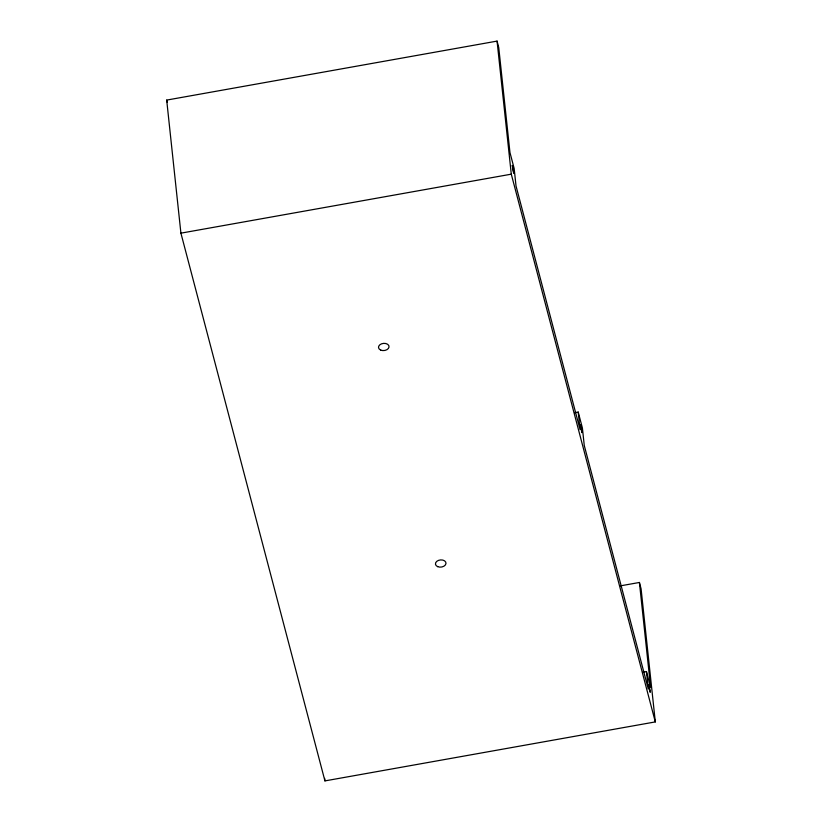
<?xml version="1.0" encoding="UTF-8"?>
<svg xmlns="http://www.w3.org/2000/svg" width="822" height="822" viewBox="0 0 822 822"><rect width="100%" height="100%" fill="white"/><g stroke="black" fill="none" stroke-linecap="round" stroke-linejoin="round"><path stroke-width="1.23" d="M620.497 585.839L639.413 582.469L641.088 588.84L655.309 721.911L324.937 780.9L180.912 233.16L166.691 100.089L497.063 41.1L498.738 47.471L509.959 152.532L514.151 168.448L516.021 185.957L580.075 429.577L578.205 412.069L574.486 412.726M180.912 233.16L511.284 174.172L655.309 721.911M642.722 672.273L646.452 671.605L650.634 687.521L639.413 582.469M578.205 412.069L582.397 427.985L584.267 445.503L648.322 689.113L646.452 671.605M166.691 100.089L167.256 102.216M497.063 41.1L511.284 174.172M324.669 778.362L324.937 780.9M512.312 165.458L513.678 173.031L512.312 165.458M580.548 425.005L581.925 432.567L580.548 425.005M648.794 684.541L650.161 692.103L648.794 684.541M380.761 350.11A5.292 3.596 -6.1 0 0 389.032 346.987A5.292 3.596 -6.1 0 0 381.542 343.832A5.292 3.596 -6.1 0 0 380.761 350.11M437.705 566.656A5.292 3.596 -6.1 0 0 445.976 563.532A5.292 3.596 -6.1 0 0 438.486 560.378A5.292 3.596 -6.1 0 0 437.705 566.656"/></g></svg>
